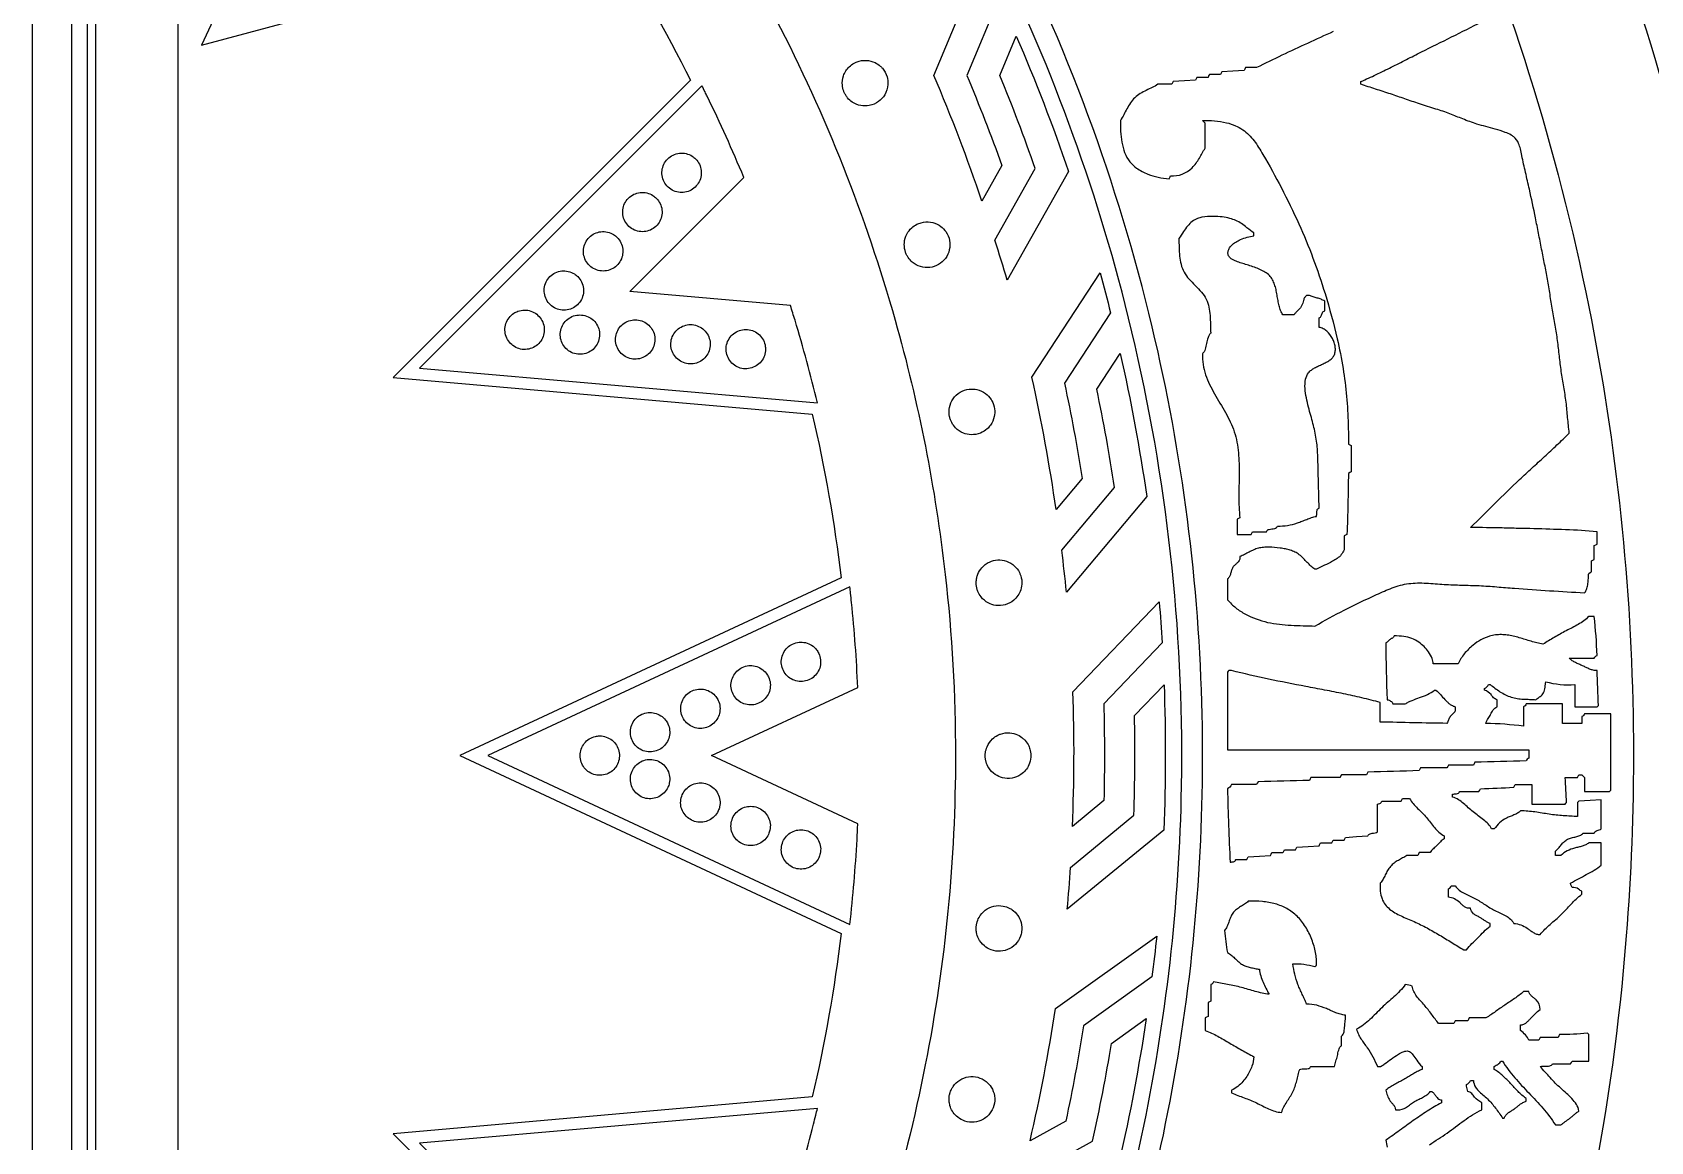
# Model space of a CAD drawing. Header units: millimetres. Extents: x 2100 to 2630, y 15240 to 16970.
# Drawn here: x 2099.6 to 2305.1, y 16056.2 to 16197 of the extents above; entities that cross this region are included whole.
import ezdxf

# ---------------------------------------------------------------- set-up
doc = ezdxf.new("R2010")
doc.units = ezdxf.units.MM

msp = doc.modelspace()

# ---------------------------------------------------------------- linework, layer by layer
for points in [[(2099.63, 16964.18, -0.414209), (2105.63, 16970.18), (2623.63, 16970.18, -0.414209), (2629.63, 16964.18), (2629.63, 15246.18, -0.414209), (2623.63, 15240.18), (2105.63, 15240.18, -0.414209), (2099.63, 15246.18), (2099.63, 16964.18)], [(2312.57, 16043.97, 0.054595), (2318.73, 16110.16, 0.052737), (2310.93, 16173.88, 0.048961), (2291.9, 16230.39, 0.048955), (2262.24, 16282.12, 0.057105), (2215.74, 16333.81, 0.051458), (2164.78, 16370.29, 0.039251), (2121.49, 16390.66, 0.001897)], [(2118.13, 15946.43), (2118.13, 16263.92, -0.001762), (2119.13, 16263.25, -0.001649), (2120.13, 16262.58, -0.025258), (2135.52, 16250.98, -0.014259), (2143.64, 16243.78), (2121.08, 16195.39), (2172.65, 16209.21, -0.027777), (2183.2, 16190.93), (2145.45, 16153.18), (2198.64, 16148.53, -0.027779), (2202.3, 16127.74), (2153.91, 16105.18), (2202.3, 16082.61, -0.027779), (2198.64, 16061.83), (2145.45, 16057.17), (2183.2, 16019.42, -0.027778), (2172.65, 16001.14), (2121.08, 16014.96), (2143.64, 15966.57, -0.034889), (2123.11, 15949.83, -0.004733), (2120.13, 15947.77, -0.003319), (2118.13, 15946.43)], [(2278.95, 16220.41, -0.052877), (2297.22, 16162.17, -0.046502), (2302.87, 16108.77, -0.00185), (2302.89, 16106.56, -0.000746), (2302.89, 16105.83, -0.000577), (2302.89, 16105.09, -0.00058), (2302.89, 16104.35, -0.002651), (2302.86, 16101.41, -0.020187), (2301.6, 16077.87, -0.055438), (2288.56, 16015.26, -0.050313)], [(2232.01, 16019.53, 0.049535), (2244.59, 16064.17, 0.049537), (2248.14, 16110.41, 0.053022), (2241.79, 16159.63, 0.059996), (2222.33, 16212.28, 0.054423)], [(2226.65, 16013.45, 0.049098), (2240.44, 16056.76, 0.048391), (2245.52, 16101.27, 0.003519), (2245.55, 16104.53, 0.001407), (2245.55, 16105.83, 0.061699), (2238.37, 16162.46, 0.05542), (2220.29, 16210.44, 0.0498)], [(2222.38, 16201.42), (2218.26, 16191.55, -0.013022), (2222.72, 16180.09), (2220.17, 16175.58, 0.020112), (2214.07, 16191.54), (2220.16, 16206.15, -0.00539), (2222.38, 16201.42)], [(2194.03, 16198.69, -0.050684), (2209.16, 16160.47, -0.040503), (2215.52, 16128.18, -0.028369), (2216.82, 16105.18, -0.048649), (2212.99, 16065.9, -0.050687), (2201.01, 16026.57, -0.050686)], [(2264.78, 16197.12, 0.000611), (2261.51, 16195.62, 0.002419), (2258.26, 16194.1, 0.005179), (2255.05, 16192.54), (2253.64, 16192.54), (2253.55, 16192.36), (2253.46, 16192.19), (2252.05, 16192.1), (2250.64, 16192.01), (2250.55, 16191.83), (2250.46, 16191.66), (2249.05, 16191.66), (2248.96, 16191.48), (2248.88, 16191.3), (2247.46, 16191.3), (2247.38, 16191.13), (2247.29, 16190.95), (2245.88, 16190.86), (2244.47, 16190.77, -0.000408), (2244.38, 16190.6, 0.000445), (2244.29, 16190.42), (2242.52, 16190.42, -0.036052), (2241.79, 16190.01, 0.003939), (2241.04, 16189.65, 0.019379), (2240.28, 16189.24, 0.057121), (2239.59, 16188.72, 0.057205), (2239.03, 16188.05, 0.020916), (2238.58, 16187.3, 0.006906), (2238.19, 16186.56, -0.029867), (2237.76, 16185.83, 0.013728), (2237.79, 16184.46, 0.032414), (2237.94, 16183.06, 0.04654), (2238.3, 16181.75, 0.080556), (2238.97, 16180.57, 0.068715), (2239.82, 16179.78, 0.060438), (2241.24, 16179.02, 0.077632), (2243.94, 16178.42, -0.000814), (2244.11, 16178.78, 0.206893), (2246.88, 16179.83, 0.047564), (2247.37, 16180.41, 0.019318), (2247.78, 16181.04, 0.006556), (2248.14, 16181.68, -0.022967), (2248.52, 16182.31), (2248.52, 16185.48), (2248.35, 16185.66), (2248.17, 16185.83, -0.023785), (2249.71, 16185.78, -0.037943), (2251.23, 16185.54, -0.045899), (2252.36, 16185.16, -0.046277), (2253.29, 16184.65, -0.046393), (2254.06, 16184, -0.032534), (2254.72, 16183.26, -0.023402), (2255.3, 16182.41, -0.0074), (2255.86, 16181.49, -0.012349), (2258.19, 16177.28, -0.014175), (2260.41, 16172.71, -0.016671), (2262.21, 16168.34, -0.015341), (2263.74, 16163.86, -0.017497), (2265.28, 16158.11, -0.01613), (2266.02, 16154.32, -0.034535), (2266.68, 16147.24, -0.009856), (2266.7, 16144.73), (2266.87, 16144.64), (2267.05, 16144.55), (2267.05, 16141.2), (2266.87, 16141.11), (2266.7, 16141.02, -0.00802), (2266.52, 16133.26), (2266.34, 16133.17), (2266.17, 16133.08), (2266.17, 16131.32, -0.147771), (2265.28, 16130.21, -0.02567), (2264.7, 16129.85, -0.01809), (2263.67, 16129.34, 0.005025), (2262.64, 16128.85), (2262.46, 16128.85, -0.06084), (2261.94, 16129.25, -0.010834), (2261.47, 16129.72, 0.001746), (2260.99, 16130.22, 0.038532), (2260.47, 16130.69, 0.048093), (2259.92, 16131.03, 0.038738), (2259.32, 16131.26, 0.029315), (2258.7, 16131.42, 0.013025), (2258.03, 16131.53, 0.026451), (2256.62, 16131.65, 0.030336), (2255.94, 16131.62, 0.039908), (2255.27, 16131.51, 0.041504), (2254.68, 16131.3, 0.016316), (2254.11, 16131.03, 0.00146), (2253.53, 16130.72, -0.022292), (2252.93, 16130.44, -0.20363), (2252.76, 16129.83, -0.024331), (2252.63, 16129.69, -0.022634), (2252.32, 16129.4, 0.074749), (2252.04, 16129.09, 0.07904), (2251.86, 16128.7, -0.003848), (2251.75, 16128.29, -0.043513), (2251.61, 16127.92, -0.134342), (2251.35, 16127.62), (2251.35, 16124.97, 0.049016), (2252.41, 16123.94, 0.04527), (2253.64, 16123.14, 0.06749), (2256.45, 16122.1, 0.028315), (2257.94, 16121.85, 0.013838), (2259.44, 16121.73, 0.006895), (2260.96, 16121.67, -0.007297), (2262.46, 16121.62)], [(2262.46, 16121.62, -0.018986), (2266.17, 16123.65, -0.008095), (2270.27, 16125.62, -0.004103), (2271.27, 16126.07, -0.01557), (2272.27, 16126.47, -0.021758), (2273.3, 16126.8, -0.03259), (2274.36, 16127.02, -0.031112), (2275.47, 16127.1, -0.014955), (2276.59, 16127.08, -0.008526), (2277.73, 16127, 0.00475), (2278.87, 16126.92, 0.007166), (2281.1, 16126.83, -0.002595), (2283.3, 16126.76, -0.009493), (2285.55, 16126.61, 0.000993), (2287.79, 16126.43, 0.003962), (2292.25, 16126.12, -0.000792), (2296.69, 16125.85, 0.099335), (2296.99, 16126.4, 0.048969), (2297.12, 16127.02, 0.021564), (2297.17, 16127.67, -0.028561), (2297.22, 16128.32), (2297.39, 16128.41), (2297.57, 16128.5), (2297.57, 16129.91), (2297.92, 16130.09), (2297.92, 16131.85), (2298.1, 16131.94), (2298.28, 16132.03), (2298.28, 16133.61, 0.014561), (2294.27, 16133.86, 0.002058), (2290.25, 16133.98), (2289.75, 16134), (2289.25, 16134.01), (2288.25, 16134.03, 0.000654), (2286.24, 16134.08, 0.003676), (2282.22, 16134.14, 0.000539), (2285.3, 16137.19, -0.004688), (2288.42, 16140.22, -0.003881), (2290.01, 16141.69, 0.000695), (2291.6, 16143.15, 0.002992), (2293.18, 16144.62, 0.006372), (2294.75, 16146.14, -0.009074), (2294.54, 16148.1, 0.00524), (2294.35, 16150.06, 0.008132), (2294.05, 16152.01, -0.003262), (2293.73, 16153.96, -0.005535), (2293.49, 16155.92, 0.003631), (2293.26, 16157.88, 0.00989), (2292.95, 16159.82, -0.002356), (2292.62, 16161.75, -0.001215), (2292.3, 16163.72, 0.003061), (2291.98, 16165.67, 0.004552), (2291.62, 16167.56, 0.00105), (2291.44, 16168.51, -0.000523), (2291.24, 16169.48, -0.000645), (2290.84, 16171.5, 0.000473), (2290.46, 16173.45, 0.00629), (2289.68, 16177.1, 0.001879), (2289.19, 16179.23, -0.007464), (2288.72, 16181.37, 0.002532), (2288.54, 16182.21, 0.046285), (2288.32, 16182.91, 0.125762), (2287.7, 16183.74, 0.036807), (2287.36, 16183.97, 0.044692), (2286.62, 16184.32, 0.016764), (2285.34, 16184.73, 0.007432), (2284.15, 16185.06, -0.009865), (2283.03, 16185.37, -0.021244), (2281.22, 16186.02, -0.002567), (2280.4, 16186.35, 0.008588), (2279.59, 16186.67, 0.014431), (2277.82, 16187.28, -0.003151), (2275.71, 16187.95, -0.003265), (2273.87, 16188.57, 0.001712), (2272.06, 16189.19, 0.00167), (2270.15, 16189.81, -0.00257), (2268.28, 16190.42), (2268.28, 16190.77, 0.008835), (2270.23, 16191.66, 0.00468), (2272.15, 16192.59, 0.002598), (2274.07, 16193.56, -0.001543), (2275.97, 16194.53, -0.000725), (2279.81, 16196.43, 0.0037), (2283.63, 16198.36, 0.053979)], [(2223.39, 16165.53, 0.005796), (2221.83, 16170.64), (2226.95, 16179.72, 0.01328), (2222.45, 16191.55), (2224.54, 16196.55, -0.019054), (2231.18, 16179.34), (2223.39, 16165.53)], [(2202.7, 16189.39, -0.015527), (2202.63, 16189.55, -0.06765), (2202.46, 16190.32, -0.102596), (2202.6, 16191.49, -0.119599), (2203.33, 16192.65, -0.067784), (2203.96, 16193.11, -0.033922), (2204.32, 16193.28, -0.10261), (2205.48, 16193.46, -0.102624), (2206.62, 16193.17, -0.067858), (2207.28, 16192.73, -0.034121), (2207.55, 16192.45, -0.105462), (2208.13, 16191.38, -0.085473), (2208.24, 16190.4, -0.11972), (2207.84, 16189.09, -0.102708), (2207.05, 16188.22, -0.111024), (2205.88, 16187.72, -0.094053), (2204.8, 16187.72, -0.102423), (2203.71, 16188.17, -0.068223), (2203.12, 16188.7, -0.016404), (2203, 16188.86, -0.017422), (2202.89, 16189.02, -0.026173), (2202.7, 16189.39)], [(2189.95, 16178.59, 0.014808), (2185.29, 16188.91, 0.000807), (2185.03, 16189.45, 0.000982), (2184.63, 16190.24), (2148.78, 16154.39), (2199.29, 16149.97, 0.014235), (2196.45, 16160.46, 0.002516), (2195.87, 16162.32), (2175.46, 16164.1), (2189.95, 16178.59)], [(2183.82, 16180.95, -0.084331), (2184.31, 16180.26, -0.084325), (2184.54, 16179.46, -0.084334), (2184.49, 16178.62, -0.084341), (2184.17, 16177.85, -0.084348), (2183.61, 16177.23, -0.084332), (2182.88, 16176.82, -0.084347), (2182.06, 16176.68, -0.084344), (2181.23, 16176.82, -0.084353), (2180.5, 16177.23, -0.084346), (2179.94, 16177.85, -0.084347), (2179.62, 16178.62, -0.084345), (2179.57, 16179.46, -0.084341), (2179.8, 16180.26, -0.084349), (2180.29, 16180.95, -0.084352), (2180.97, 16181.43, -0.084355), (2181.78, 16181.66, -0.084326), (2182.61, 16181.62, -0.08428), (2183.39, 16181.3, -0.056156), (2183.82, 16180.95)], [(2178.84, 16175.96, -0.084334), (2179.32, 16175.28, -0.08433), (2179.56, 16174.48, -0.084342), (2179.51, 16173.64, -0.08432), (2179.19, 16172.87, -0.084341), (2178.63, 16172.24, -0.084331), (2177.9, 16171.84, -0.084363), (2177.07, 16171.7, -0.084342), (2176.25, 16171.84, -0.084331), (2175.51, 16172.24, -0.084349), (2174.96, 16172.87, -0.084358), (2174.64, 16173.64, -0.084345), (2174.59, 16174.48, -0.084342), (2174.82, 16175.28, -0.084332), (2175.3, 16175.96, -0.084365), (2175.99, 16176.45, -0.084354), (2176.79, 16176.68, -0.084361), (2177.63, 16176.63, -0.084299), (2178.4, 16176.31, -0.056137), (2178.84, 16175.96)], [(2210.46, 16169.15, -0.013904), (2210.42, 16169.3, -0.050009), (2210.33, 16169.88, -0.034377), (2210.33, 16170.28, -0.102536), (2210.66, 16171.41, -0.085377), (2211.26, 16172.19, -0.06802), (2211.91, 16172.64, -0.051184), (2212.46, 16172.85, -0.10255), (2213.64, 16172.92, -0.102598), (2214.75, 16172.52, -0.084997), (2215.48, 16171.87, -0.01712), (2215.6, 16171.71, -0.108075), (2216.08, 16170.57, -0.102597), (2216.04, 16169.39, -0.102579), (2215.55, 16168.32, -0.102587), (2214.67, 16167.54, -0.102616), (2213.55, 16167.17, -0.102604), (2212.38, 16167.28, -0.102595), (2211.34, 16167.84, -0.06833), (2210.82, 16168.43, -0.01644), (2210.71, 16168.6, -0.017362), (2210.62, 16168.77, -0.02621), (2210.46, 16169.15)], [(2254.35, 16133.26, 0.000539), (2254.43, 16133.44), (2254.52, 16133.61), (2256.29, 16133.61, -0.259333), (2256.63, 16133.91, -0.028707), (2256.99, 16133.97, 0.028676), (2257.35, 16134.02, 0.259365), (2257.7, 16134.32, 0.047597), (2258.98, 16134.41, 0.040975), (2260.23, 16134.72, 0.014423), (2260.83, 16134.95, -0.004286), (2261.42, 16135.18, -0.013783), (2262.02, 16135.4, -0.032064), (2262.64, 16135.55, 0.092439), (2262.68, 16135.81, -0.022607), (2262.7, 16136.16, -0.028355), (2262.72, 16136.31, -0.271938), (2262.99, 16136.61, 0.001839), (2262.93, 16138.8, -0.000955), (2262.88, 16140.91, 0.003146), (2262.81, 16143.38, 0.0273), (2262.63, 16145.36, 0.017797), (2262.44, 16146.36, 0.010601), (2262.21, 16147.35, 0.003888), (2261.93, 16148.35, -0.004662), (2261.64, 16149.43, -0.011842), (2261.37, 16150.6, -0.034343), (2261.2, 16151.8, -0.066242), (2261.27, 16152.98, -0.119576), (2261.65, 16153.79, -0.063785), (2262, 16154.14, -0.035727), (2262.42, 16154.41, -0.014956), (2262.9, 16154.66, -0.003582), (2263.15, 16154.77, 0.001442), (2263.4, 16154.88, 0.010566), (2263.88, 16155.12, 0.033838), (2264.31, 16155.38, 0.052145), (2264.67, 16155.69, 0.085929), (2264.92, 16156.08, 0.086259), (2265.04, 16156.57, 0.044817), (2265.03, 16157.07, 0.05549), (2264.9, 16157.62, 0.031731), (2264.67, 16158.16, 0.099076), (2263.96, 16159.08, 0.060435), (2263.5, 16159.38, 0.081011), (2262.99, 16159.55), (2262.99, 16160.78, 0.238278), (2263.26, 16161.01, 0.024015), (2263.34, 16161.22, -0.024019), (2263.42, 16161.44, -0.238281), (2263.7, 16161.66), (2263.7, 16162.9, 0.038562), (2263.23, 16163.12, 0.014447), (2262.74, 16163.28, 0.002298), (2262.24, 16163.43, -0.021911), (2261.76, 16163.61), (2261.4, 16163.61, 0.104978), (2261.15, 16163.33, 0.051723), (2261, 16162.98, 0.013799), (2260.9, 16162.63, -0.056046), (2260.77, 16162.28, -0.062687), (2260.56, 16161.98, -0.012982), (2260.3, 16161.71, 0.007832), (2260.04, 16161.44, 0.054233), (2259.81, 16161.14), (2258.4, 16161.14, -0.060083), (2258.1, 16161.69, -0.034259), (2257.91, 16162.3, -0.01424), (2257.77, 16162.97, -0.00336), (2257.71, 16163.31, 0.001397), (2257.65, 16163.66, 0.009846), (2257.52, 16164.35, 0.029956), (2257.33, 16165.01, 0.043549), (2257.06, 16165.61, 0.066391), (2256.67, 16166.14, 0.063271), (2256.11, 16166.58, 0.032001), (2255.48, 16166.91, 0.02268), (2254.77, 16167.2, 0.007971), (2254.02, 16167.44, 0.000905), (2253.29, 16167.66, -0.014725), (2252.63, 16167.88, -0.03608), (2252, 16168.16, -0.073045), (2251.67, 16168.41, -0.11045), (2251.46, 16168.75, -0.124135), (2251.42, 16169.15, -0.096001), (2251.56, 16169.56, -0.061488), (2251.88, 16169.97, -0.054565), (2252.4, 16170.39, -0.0425), (2253, 16170.71, -0.063619), (2254.7, 16171.19), (2254.7, 16171.54, -0.004403), (2253.83, 16172.21, 0.016704), (2253.13, 16172.73, 0.043788), (2252.42, 16173.12, 0.042169), (2251.66, 16173.39, 0.035117), (2250.68, 16173.58, 0.022949), (2249.58, 16173.65, 0.052262), (2248.09, 16173.53, 0.04044), (2247.56, 16173.38, 0.079094), (2246.86, 16173, 0.061336), (2246.3, 16172.44, 0.019408), (2245.78, 16171.72, -0.01209), (2245.17, 16170.84, -0.007921), (2245.21, 16169.72, 0.019085), (2245.28, 16168.61, 0.03398), (2245.46, 16167.56, 0.067265), (2245.85, 16166.56, 0.05783), (2246.46, 16165.71, 0.009768), (2247.26, 16164.86, -0.013033), (2248.05, 16164.01, -0.062), (2248.64, 16163.14, -0.069842), (2248.99, 16162.13, -0.030844), (2249.14, 16161.06, -0.015916), (2249.18, 16159.94, 0.015684), (2249.23, 16158.84, 0.074666), (2249.02, 16158.57, 0.044568), (2248.88, 16158.25, 0.028629), (2248.78, 16157.89, 0.005477), (2248.7, 16157.52, -0.005481), (2248.62, 16157.15, -0.028605), (2248.52, 16156.79, -0.044553), (2248.38, 16156.47, -0.074543), (2248.17, 16156.2, 0.050954), (2248.25, 16154.85, 0.041309), (2248.58, 16153.54, 0.031604), (2249.09, 16152.3, 0.015123), (2249.72, 16151.11, 0.007264), (2250.4, 16149.93, -0.008126), (2251.09, 16148.75, -0.015781), (2251.71, 16147.55, -0.032321), (2252.22, 16146.29, -0.033761), (2252.56, 16144.98, -0.022646), (2252.74, 16143.64, -0.017354), (2252.82, 16142.25, -0.00798), (2252.83, 16140.85, -0.003478), (2252.81, 16139.44, 0.005497), (2252.8, 16138.05, 0.010095), (2252.82, 16136.71, 0.021513), (2252.93, 16135.38), (2252.76, 16135.29), (2252.58, 16135.2), (2252.58, 16133.26), (2254.35, 16133.26)], [(2173.86, 16170.98, -0.084314), (2174.34, 16170.3, -0.084311), (2174.57, 16169.49, -0.084351), (2174.53, 16168.66, -0.084346), (2174.21, 16167.88, -0.084328), (2173.65, 16167.26, -0.08434), (2172.92, 16166.85, -0.084354), (2172.09, 16166.71, -0.084356), (2171.26, 16166.85, -0.08436), (2170.53, 16167.26, -0.084368), (2169.97, 16167.88, -0.084354), (2169.65, 16168.66, -0.084346), (2169.61, 16169.49, -0.084349), (2169.84, 16170.3, -0.084347), (2170.32, 16170.98, -0.084337), (2171, 16171.47, -0.084356), (2171.81, 16171.7, -0.084343), (2172.65, 16171.65, -0.08426), (2173.42, 16171.33, -0.056133), (2173.86, 16170.98)], [(2168.87, 16166, -0.084314), (2169.36, 16165.32, -0.084314), (2169.59, 16164.51, -0.084358), (2169.54, 16163.67, -0.084339), (2169.22, 16162.9, -0.084344), (2168.67, 16162.28, -0.084348), (2167.93, 16161.87, -0.084344), (2167.11, 16161.73, -0.084353), (2166.28, 16161.87, -0.084348), (2165.55, 16162.28, -0.084353), (2164.99, 16162.9, -0.084352), (2164.67, 16163.67, -0.084359), (2164.62, 16164.51, -0.084372), (2164.85, 16165.32, -0.08436), (2165.34, 16166, -0.08435), (2166.02, 16166.48, -0.084346), (2166.83, 16166.72, -0.084351), (2167.66, 16166.67, -0.084271), (2168.44, 16166.35, -0.056157), (2168.87, 16166)], [(2236.51, 16161.41), (2230.65, 16152.47, -0.013021), (2232.92, 16140.38), (2229.59, 16136.41, 0.020111), (2226.52, 16153.23), (2235.2, 16166.46, -0.005392), (2236.51, 16161.41)], [(2161.27, 16161.6, -0.084326), (2162.09, 16161.75, -0.084311), (2162.92, 16161.62, -0.084355), (2163.66, 16161.22, -0.084332), (2164.22, 16160.6, -0.08435), (2164.55, 16159.83, -0.084338), (2164.61, 16159, -0.084363), (2164.39, 16158.19, -0.084362), (2163.91, 16157.5, -0.084345), (2163.24, 16157.01, -0.084344), (2162.43, 16156.77, -0.084351), (2161.6, 16156.8, -0.084341), (2160.82, 16157.12, -0.08435), (2160.19, 16157.67, -0.08434), (2159.77, 16158.39, -0.084365), (2159.62, 16159.22, -0.084357), (2159.75, 16160.04, -0.084341), (2160.15, 16160.78, -0.084279), (2160.77, 16161.35, -0.056158), (2161.27, 16161.6)], [(2171.63, 16158.42, -0.084322), (2171.42, 16157.61, -0.084301), (2170.96, 16156.91, -0.084344), (2170.28, 16156.41, -0.08435), (2169.49, 16156.16, -0.08435), (2168.65, 16156.18, -0.084346), (2167.87, 16156.48, -0.084347), (2167.23, 16157.03, -0.084343), (2166.81, 16157.75, -0.084345), (2166.64, 16158.57, -0.084336), (2166.76, 16159.4, -0.084371), (2167.15, 16160.14, -0.084359), (2167.76, 16160.72, -0.084356), (2168.53, 16161.06, -0.084349), (2169.36, 16161.12, -0.08435), (2170.17, 16160.91, -0.084352), (2170.87, 16160.45, -0.084344), (2171.37, 16159.77, -0.084282), (2171.62, 16158.98, -0.056136), (2171.63, 16158.42)], [(2178.65, 16157.8, -0.084313), (2178.44, 16156.99, -0.084324), (2177.98, 16156.3, -0.084346), (2177.3, 16155.8, -0.084343), (2176.51, 16155.54, -0.084351), (2175.67, 16155.57, -0.084358), (2174.89, 16155.87, -0.084342), (2174.25, 16156.41, -0.084344), (2173.83, 16157.14, -0.084355), (2173.66, 16157.96, -0.084339), (2173.78, 16158.79, -0.08435), (2174.17, 16159.53, -0.084352), (2174.78, 16160.1, -0.084349), (2175.55, 16160.44, -0.084349), (2176.38, 16160.51, -0.084342), (2177.19, 16160.3, -0.084342), (2177.89, 16159.83, -0.084352), (2178.39, 16159.16, -0.084267), (2178.64, 16158.36, -0.056138), (2178.65, 16157.8)], [(2185.67, 16157.19, -0.084337), (2185.46, 16156.38, -0.084322), (2185, 16155.68, -0.084346), (2184.32, 16155.18, -0.08433), (2183.53, 16154.93, -0.08434), (2182.69, 16154.96, -0.084356), (2181.91, 16155.26, -0.084353), (2181.27, 16155.8, -0.084335), (2180.85, 16156.52, -0.084337), (2180.68, 16157.34, -0.084345), (2180.8, 16158.17, -0.084339), (2181.19, 16158.92, -0.084344), (2181.8, 16159.49, -0.084345), (2182.57, 16159.83, -0.084349), (2183.4, 16159.9, -0.084341), (2184.21, 16159.68, -0.084352), (2184.91, 16159.22, -0.084352), (2185.41, 16158.55, -0.084264), (2185.66, 16157.75, -0.056164), (2185.67, 16157.19)], [(2192.69, 16156.57, -0.084313), (2192.48, 16155.76, -0.084331), (2192.02, 16155.07, -0.084347), (2191.34, 16154.57, -0.084333), (2190.55, 16154.32, -0.084351), (2189.71, 16154.34, -0.084358), (2188.93, 16154.64, -0.084352), (2188.29, 16155.18, -0.084341), (2187.87, 16155.91, -0.084355), (2187.7, 16156.73, -0.084339), (2187.82, 16157.56, -0.084344), (2188.21, 16158.3, -0.084327), (2188.82, 16158.87, -0.084337), (2189.59, 16159.21, -0.08434), (2190.42, 16159.28, -0.084342), (2191.23, 16159.07, -0.084352), (2191.93, 16158.6, -0.084339), (2192.43, 16157.93, -0.084248), (2192.68, 16157.13, -0.056124), (2192.69, 16156.57)], [(2230.91, 16125.95, 0.005795), (2230.31, 16131.26), (2237.02, 16139.24, 0.013279), (2234.76, 16151.69), (2237.74, 16156.23, -0.019054), (2241.1, 16138.09), (2230.91, 16125.95)], [(2216.07, 16148.22, -0.013975), (2216.04, 16148.37, -0.016794), (2216.02, 16148.57, -0.069696), (2216.06, 16149.38, -0.104901), (2216.53, 16150.49, -0.104868), (2217.41, 16151.31, -0.104783), (2218.55, 16151.7, -0.087439), (2219.55, 16151.65, -0.1047), (2220.65, 16151.15, -0.086792), (2221.34, 16150.41, -0.017488), (2221.44, 16150.24, -0.093668), (2221.78, 16149.22, -0.087277), (2221.74, 16148.22, -0.104584), (2221.25, 16147.12, -0.052501), (2220.85, 16146.67, -0.087163), (2219.99, 16146.14, -0.104816), (2218.81, 16145.93, -0.087416), (2217.83, 16146.13, -0.104639), (2216.83, 16146.81, -0.06981), (2216.35, 16147.46, -0.016835), (2216.26, 16147.64, -0.017798), (2216.19, 16147.83, -0.026398), (2216.07, 16148.22)], [(2219.46, 16126.82, -0.013848), (2219.45, 16126.97, -0.016773), (2219.45, 16127.17, -0.052113), (2219.52, 16127.77, -0.017495), (2219.57, 16127.97, -0.087262), (2220.03, 16128.86, -0.069596), (2220.6, 16129.43, -0.052402), (2221.12, 16129.75, -0.096007), (2222.19, 16130.02, -0.096153), (2223.28, 16129.87, -0.104778), (2224.32, 16129.25, -0.087052), (2224.93, 16128.45, -0.017541), (2225.01, 16128.27, -0.093635), (2225.25, 16127.21, -0.087276), (2225.1, 16126.22, -0.069608), (2224.75, 16125.5, -0.069684), (2224.21, 16124.9, -0.104885), (2223.15, 16124.33, -0.104805), (2221.95, 16124.25, -0.087412), (2220.99, 16124.56, -0.104696), (2220.07, 16125.33, -0.069776), (2219.66, 16126.03, -0.016723), (2219.59, 16126.22, -0.017707), (2219.54, 16126.41, -0.026368), (2219.46, 16126.82)], [(2204.42, 16113.83, 0.014157), (2203.63, 16124.61, 0.001603), (2203.5, 16125.81, 0.000916), (2203.41, 16126.6), (2157.46, 16105.18), (2203.41, 16083.75, 0.014132), (2204.32, 16094.52, 0.001599), (2204.38, 16095.72, 0.000917), (2204.42, 16096.52), (2185.86, 16105.18), (2204.42, 16113.83)], [(2243.05, 16119.49), (2235.64, 16111.77, -0.013021), (2235.66, 16099.47), (2231.66, 16096.18, 0.020111), (2231.73, 16113.28), (2242.69, 16124.69, -0.005392), (2243.05, 16119.49)], [(2281.69, 16080.51, -0.052166), (2282.39, 16081.31, 0.009038), (2283.15, 16082.05, 0.009106), (2283.89, 16082.81, -0.052324), (2284.69, 16083.51), (2284.69, 16083.86, -0.035054), (2284.32, 16084.04, -0.017402), (2283.96, 16084.25, -0.004535), (2283.63, 16084.47, 0.018421), (2283.29, 16084.68, 0.00906), (2282.93, 16084.87, -0.049382), (2282.59, 16085.1, 0.003081), (2282.59, 16085.1, -0.218057), (2282.22, 16085.8, -0.095003), (2281.81, 16085.82, -0.094158), (2281.44, 16085.99, -0.045382), (2281.14, 16086.24, 0.013956), (2280.85, 16086.51, 0.062152), (2280.18, 16086.98, 0.093687), (2279.4, 16087.21), (2279.4, 16088.27, 0.243134), (2279.75, 16088.63), (2280.28, 16088.63, 0.082394), (2280.78, 16088.09, 0.040522), (2281.39, 16087.7, 0.020453), (2282.07, 16087.36, -0.015572), (2282.76, 16087.03, -0.020871), (2283.41, 16086.67, -0.004157), (2284.03, 16086.27, 0.00503), (2284.66, 16085.87, 0.021418), (2285.31, 16085.5, 0.014847), (2286.01, 16085.17, -0.025858), (2286.69, 16084.84, -0.051724), (2287.27, 16084.43, -0.103634), (2287.69, 16083.86, -0.080275), (2288.6, 16083.68, -0.058623), (2289.41, 16083.25, -0.016188), (2289.79, 16082.98, 0.027559), (2290.17, 16082.72, 0.056073), (2290.59, 16082.52, 0.083903), (2291.04, 16082.45, -0.027065), (2291.66, 16083.13, -0.011166), (2292.33, 16083.75, -0.00313), (2293.02, 16084.36, 0.012652), (2293.7, 16084.99, 0.012558), (2294.35, 16085.65, -0.003262), (2294.98, 16086.32, -0.011115), (2295.63, 16086.97, -0.027425), (2296.34, 16087.57), (2296.34, 16087.92, 0.001654), (2295.92, 16088.22, 0.181144), (2295.1, 16088.45), (2294.94, 16088.77), (2294.92, 16088.98, -0.019814), (2295.91, 16089.54, 0.002464), (2296.91, 16090.07, 0.014105), (2297.89, 16090.62, 0.036049), (2298.81, 16091.27), (2298.81, 16094.1), (2297.22, 16094.1, -0.079138), (2296.83, 16093.84, -0.035973), (2296.39, 16093.68, -0.017334), (2295.9, 16093.55, 0.015031), (2295.41, 16093.43, 0.049103), (2294.49, 16093.08, 0.076026), (2293.69, 16092.51), (2292.98, 16092.51), (2292.98, 16093.04, 0.047037), (2293.36, 16093.42, -0.003923), (2293.71, 16093.84, -0.023313), (2294.08, 16094.24, -0.074838), (2294.52, 16094.56, -0.06704), (2295.04, 16094.74, 0.004954), (2295.58, 16094.87, 0.038003), (2296.08, 16095.02, 0.121259), (2296.51, 16095.33), (2297.92, 16095.33, -0.199593), (2298.13, 16095.59, -0.043082), (2298.3, 16095.66, -0.016108), (2298.56, 16095.74, 0.095322), (2298.81, 16095.86), (2298.81, 16099.56), (2297.39, 16099.48), (2295.98, 16099.39, -0.00081), (2295.89, 16099.3), (2295.81, 16099.21), (2295.81, 16097.45, -0.010624), (2293.99, 16097.54, -0.017354), (2292.18, 16097.74, -0.00624), (2291.29, 16097.88, 0.006758), (2290.39, 16098.02, 0.013369), (2289.48, 16098.12, 0.025805), (2288.57, 16098.15, -0.066799), (2288.17, 16097.86, -0.025444), (2287.72, 16097.64, -0.008498), (2287.24, 16097.44, 0.025787), (2286.76, 16097.23, 0.06731), (2285.9, 16096.64, 0.057954), (2285.22, 16095.86), (2284.87, 16095.86, 0.080981), (2284.44, 16096.51, 0.037121), (2283.86, 16097.04, 0.017242), (2283.2, 16097.53, -0.018815), (2282.54, 16098.02, -0.019519), (2281.93, 16098.56, 0.0149), (2281.32, 16099.1, 0.035355), (2280.67, 16099.58, 0.062149), (2279.93, 16099.92), (2279.93, 16100.27, -0.088244), (2280.18, 16100.31, 0.041017), (2280.44, 16100.34, 0.079964), (2280.67, 16100.41, 0.147178), (2280.76, 16100.5, 0.06514), (2280.81, 16100.62), (2283.28, 16100.62), (2283.37, 16100.8), (2283.46, 16100.98, 0.003484), (2287.69, 16101.15), (2287.78, 16101.33), (2287.87, 16101.5), (2289.98, 16101.5), (2289.98, 16099.03), (2294.22, 16099.03, 0.000415), (2294.39, 16099.21, 0.012956), (2294.22, 16102.39), (2295.81, 16102.39), (2295.85, 16102.48), (2295.89, 16102.56, 0.00071), (2295.98, 16102.74), (2296.34, 16102.74), (2296.51, 16102.56), (2296.69, 16102.39), (2296.69, 16100.62), (2299.86, 16100.62, -0.00101), (2299.95, 16100.71, 0.000481), (2300.04, 16100.8), (2300.04, 16110.5), (2296.69, 16110.5, -0.242293), (2296.34, 16110.15), (2296.34, 16109.27), (2293.87, 16109.27), (2293.87, 16111.74), (2289.28, 16111.74, -0.243475), (2288.93, 16111.38), (2288.93, 16108.91, 0.027391), (2284.16, 16109.27, -0.087483), (2284.44, 16109.89, 0.018191), (2284.76, 16110.41, 0.01194), (2284.92, 16110.69, -0.031436), (2285.08, 16110.97, -0.059686), (2285.3, 16111.21, -0.08729), (2285.57, 16111.38), (2285.57, 16112.27, -0.082431), (2285.34, 16112.37, -0.053956), (2285.14, 16112.53, -0.026613), (2284.97, 16112.72, 0.017113), (2284.81, 16112.92, 0.102609), (2283.99, 16113.5), (2283.99, 16113.68, 0.187471), (2284.51, 16114.21), (2284.69, 16114.21, 0.003712), (2285.3, 16113.75, 0.017405), (2285.95, 16113.29, 0.024223), (2286.64, 16112.9, 0.043122), (2287.38, 16112.6, 0.042775), (2288.14, 16112.43, 0.018446), (2288.92, 16112.35, 0.006277), (2289.71, 16112.32, -0.016641), (2290.51, 16112.27, -0.04032), (2290.77, 16112.48, 0.005663), (2291.05, 16112.68, 0.032919), (2291.3, 16112.89, 0.081165), (2291.49, 16113.14, 0.07343), (2291.61, 16113.49, 0.016338), (2291.67, 16113.85, 0.015222), (2291.71, 16114.23, -0.027505), (2291.75, 16114.56, 0.09004), (2295.45, 16114.21), (2295.45, 16111.38), (2298.28, 16111.38), (2298.36, 16111.47), (2298.45, 16111.56, 0.001494), (2298.28, 16115.97, -0.061809), (2297.79, 16116.02, -0.040658), (2297.32, 16116.17, -0.021854), (2296.88, 16116.37, 0.009728), (2296.44, 16116.58, 0.010293), (2295.99, 16116.78, -0.01842), (2295.54, 16116.98, -0.034206), (2295.12, 16117.23, -0.059976), (2294.75, 16117.56), (2297.92, 16117.56, -0.242435), (2298.28, 16117.91, 0.015817), (2297.92, 16122.85), (2297.22, 16122.85, -0.046984), (2296.58, 16122.29, -0.02696), (2295.88, 16121.83, -0.015854), (2295.12, 16121.42, 0.004229), (2294.35, 16121.03, 0.011214), (2292.84, 16120.19, 0.000446), (2291.4, 16119.32, -0.017192), (2290.64, 16119.48, -0.015573), (2289.9, 16119.69, 0.008336), (2288.39, 16120.15, 0.011739), (2287.64, 16120.34, 0.022554), (2286.88, 16120.48, 0.028829), (2286.12, 16120.54, 0.040179), (2285.37, 16120.5, 0.04164), (2284.62, 16120.33, 0.094618), (2282.54, 16119.21, 0.048099), (2281.42, 16118.1, 0.066153), (2280.63, 16116.85), (2277.46, 16116.85, 0.083653), (2277.33, 16117.51, 0.063645), (2276.88, 16118.35, 0.086548), (2275.64, 16119.57, 0.120424), (2273.75, 16120.3, 0.030927), (2272.52, 16120.38, -0.12112), (2272.44, 16120.22, -0.082479), (2272.31, 16120.11, -0.030466), (2272.15, 16120.03, 0.044974), (2272, 16119.94, 0.050731), (2271.87, 16119.82, -0.005443), (2271.75, 16119.7, -0.035311), (2271.61, 16119.58, -0.084913), (2271.46, 16119.5, 0.014341), (2271.64, 16112.27, -0.117544), (2272.07, 16112.11, -0.194524), (2272.34, 16111.74), (2273.93, 16111.74, -0.038673), (2274.34, 16112, -0.033728), (2274.78, 16112.19, -0.006669), (2275.75, 16112.54, 0.021868), (2276.74, 16112.93, 0.076568), (2277.63, 16113.5), (2277.81, 16113.5, -0.018045), (2278.39, 16112.92, 0.000903), (2278.95, 16112.31, 0.008463), (2279.24, 16112.02, 0.031304), (2279.55, 16111.74, 0.046038), (2279.9, 16111.52, 0.065028), (2280.28, 16111.38), (2280.28, 16110.86, -0.061904), (2280.15, 16110.65, -0.021966), (2279.98, 16110.48, -0.003636), (2279.8, 16110.31, 0.035625), (2279.64, 16110.13, 0.074034), (2279.4, 16109.71, -0.004286), (2279.22, 16109.27, -0.001749), (2270.75, 16109.44), (2270.75, 16111.91, 0.011772), (2268.42, 16112.52, 0.006764), (2266.07, 16113.03, 0.004284), (2263.69, 16113.5, -0.000641), (2261.32, 16113.95, -0.004825), (2256.58, 16114.89, -0.009141), (2251.88, 16115.97), (2251.52, 16115.97), (2251.43, 16115.88), (2251.35, 16115.79), (2251.35, 16105.92), (2289.63, 16105.92), (2289.63, 16104.86, 0.24304), (2289.28, 16104.5, -0.000732), (2282.75, 16104.33), (2282.66, 16104.15, 0.000697), (2282.57, 16103.97), (2279.4, 16103.97, -0.000698), (2279.31, 16103.8), (2279.22, 16103.62), (2275.87, 16103.62), (2275.78, 16103.45), (2275.69, 16103.27, -0.000728), (2269.17, 16103.09, 0.000383), (2269.08, 16102.92, -0.000382), (2268.99, 16102.74), (2265.81, 16102.74), (2265.72, 16102.56), (2265.64, 16102.39), (2261.93, 16102.39, -0.000409), (2261.84, 16102.21, 0.000448), (2261.75, 16102.03, -0.000736), (2255.23, 16101.86), (2255.14, 16101.68), (2255.05, 16101.5), (2251.88, 16101.5, -0.187579), (2251.35, 16100.98, 0.00816), (2251.7, 16091.63, -0.060567), (2251.91, 16091.67, 0.045207), (2252.12, 16091.7, 0.092469), (2252.3, 16091.79, 0.128577), (2252.37, 16091.87, 0.060099), (2252.4, 16091.98), (2253.82, 16091.98), (2253.9, 16092.15), (2253.99, 16092.33), (2255.4, 16092.42), (2256.82, 16092.51), (2256.9, 16092.68), (2256.99, 16092.86), (2258.4, 16092.86, 0.000515), (2258.49, 16093.04), (2258.58, 16093.21), (2259.99, 16093.21, 0.000808), (2260.17, 16093.57), (2261.58, 16093.65), (2262.99, 16093.74, 0.000693), (2263.08, 16093.92), (2263.17, 16094.1), (2264.58, 16094.1), (2264.67, 16094.27), (2264.75, 16094.45), (2266.17, 16094.45), (2266.25, 16094.62), (2266.34, 16094.8), (2267.75, 16094.89), (2269.17, 16094.98, -0.219734), (2269.47, 16095.26, -0.039524), (2269.72, 16095.32, -0.001738), (2270.1, 16095.38, 0.121887), (2270.4, 16095.51), (2270.4, 16099.03, 0.002586), (2270.68, 16099.11, 0.284063), (2270.93, 16099.39), (2273.4, 16099.39, 0.00041), (2273.49, 16099.56, -0.000389), (2273.58, 16099.74), (2274.46, 16099.74, 0.040949), (2274.94, 16099.08, 0.016582), (2275.49, 16098.48, 0.004002), (2276.07, 16097.91, -0.020935), (2276.63, 16097.31, -0.018764), (2277.14, 16096.68, 0.014802), (2277.64, 16096.04, 0.033311), (2278.2, 16095.45, 0.061492), (2278.87, 16094.98), (2278.87, 16094.62, 0.082481), (2278.38, 16094.23, -0.012774), (2277.95, 16093.78, -0.01275), (2277.49, 16093.35, 0.082464), (2277.1, 16092.86), (2275.69, 16092.86), (2275.6, 16092.68), (2275.52, 16092.51), (2274.11, 16092.51, -0.031063), (2273.59, 16092.18, 0.006519), (2273.05, 16091.88, 0.022), (2272.52, 16091.54, 0.058449), (2272.05, 16091.11, 0.055244), (2271.68, 16090.59, 0.010379), (2271.38, 16090.02, -0.007069), (2271.1, 16089.48, -0.061805), (2270.75, 16088.98, 0.046381), (2270.74, 16087.97, 0.073331), (2270.97, 16086.99, 0.07237), (2271.38, 16086.28, 0.055364), (2271.94, 16085.7, 0.041228), (2272.62, 16085.23, 0.020416), (2273.39, 16084.83, 0.010522), (2274.21, 16084.46, -0.006076), (2275.05, 16084.1, -0.018319), (2276.69, 16083.29, -0.009931), (2278.27, 16082.39, -0.005881), (2279.82, 16081.45, 0.002687), (2281.34, 16080.51), (2281.69, 16080.51)], [(2199.47, 16118.14, -0.084335), (2199.69, 16117.34, -0.084305), (2199.64, 16116.5, -0.084345), (2199.3, 16115.73, -0.084345), (2198.74, 16115.11, -0.084347), (2198, 16114.72, -0.084345), (2197.17, 16114.59, -0.084351), (2196.35, 16114.74, -0.084343), (2195.62, 16115.15, -0.084341), (2195.07, 16115.78, -0.084349), (2194.76, 16116.56, -0.084357), (2194.72, 16117.4, -0.084347), (2194.97, 16118.2, -0.084351), (2195.46, 16118.88, -0.084349), (2196.15, 16119.35, -0.084347), (2196.96, 16119.58, -0.084351), (2197.79, 16119.52, -0.084346), (2198.56, 16119.19, -0.08428), (2199.18, 16118.62, -0.056137), (2199.47, 16118.14)], [(2193.08, 16115.17, -0.084335), (2193.31, 16114.36, -0.084312), (2193.25, 16113.52, -0.084334), (2192.92, 16112.75, -0.084329), (2192.35, 16112.14, -0.084345), (2191.61, 16111.74, -0.084349), (2190.79, 16111.61, -0.084349), (2189.96, 16111.76, -0.084349), (2189.24, 16112.17, -0.084339), (2188.69, 16112.81, -0.084341), (2188.37, 16113.58, -0.084332), (2188.34, 16114.42, -0.084346), (2188.58, 16115.22, -0.084358), (2189.07, 16115.9, -0.084347), (2189.76, 16116.38, -0.084348), (2190.57, 16116.6, -0.084345), (2191.4, 16116.54, -0.084346), (2192.17, 16116.21, -0.084276), (2192.79, 16115.64, -0.056135), (2193.08, 16115.17)], [(2186.7, 16112.19, -0.084337), (2186.92, 16111.38, -0.084305), (2186.86, 16110.54, -0.084345), (2186.53, 16109.78, -0.084322), (2185.97, 16109.16, -0.084347), (2185.23, 16108.76, -0.084346), (2184.4, 16108.63, -0.08435), (2183.58, 16108.78, -0.084344), (2182.85, 16109.2, -0.084357), (2182.3, 16109.83, -0.084336), (2181.99, 16110.61, -0.08434), (2181.95, 16111.44, -0.084339), (2182.19, 16112.24, -0.084343), (2182.69, 16112.92, -0.084349), (2183.38, 16113.4, -0.084345), (2184.18, 16113.62, -0.084352), (2185.02, 16113.56, -0.084352), (2185.79, 16113.23, -0.084269), (2186.41, 16112.67, -0.056137), (2186.7, 16112.19)], [(2231.02, 16085.66, 0.005792), (2231.42, 16090.99), (2239.47, 16097.6, 0.013279), (2239.55, 16110.26), (2243.3, 16114.17, -0.019054), (2243.27, 16095.72), (2231.02, 16085.66)], [(2180.31, 16109.21, -0.084335), (2180.53, 16108.4, -0.084312), (2180.48, 16107.57, -0.084334), (2180.15, 16106.8, -0.084328), (2179.58, 16106.18, -0.084345), (2178.84, 16105.78, -0.084348), (2178.01, 16105.65, -0.08435), (2177.19, 16105.8, -0.084349), (2176.46, 16106.22, -0.084339), (2175.91, 16106.85, -0.084347), (2175.6, 16107.63, -0.084359), (2175.56, 16108.46, -0.08434), (2175.81, 16109.27, -0.084364), (2176.3, 16109.94, -0.084342), (2176.99, 16110.42, -0.084348), (2177.8, 16110.64, -0.084342), (2178.63, 16110.58, -0.084345), (2179.4, 16110.25, -0.084256), (2180.02, 16109.69, -0.056135), (2180.31, 16109.21)], [(2171.66, 16107.68, -0.084322), (2172.48, 16107.53, -0.084321), (2173.22, 16107.13, -0.084343), (2173.78, 16106.51, -0.08432), (2174.1, 16105.73, -0.084342), (2174.14, 16104.9, -0.084316), (2173.91, 16104.09, -0.084346), (2173.43, 16103.41, -0.084351), (2172.74, 16102.92, -0.084345), (2171.94, 16102.69, -0.084349), (2171.1, 16102.74, -0.084357), (2170.33, 16103.06, -0.084355), (2169.7, 16103.62, -0.084334), (2169.3, 16104.35, -0.084351), (2169.16, 16105.18, -0.084341), (2169.3, 16106, -0.084348), (2169.7, 16106.73, -0.084354), (2170.33, 16107.29, -0.084277), (2171.1, 16107.61, -0.056147), (2171.66, 16107.68)], [(2220.6, 16105.18, -0.013832), (2220.6, 16105.33, -0.016706), (2220.62, 16105.53, -0.069921), (2220.83, 16106.31, -0.10472), (2221.52, 16107.29, -0.069478), (2222.18, 16107.76, -0.034842), (2222.55, 16107.92, -0.104813), (2223.74, 16108.07, -0.087383), (2224.71, 16107.81, -0.069447), (2225.39, 16107.37, -0.017229), (2225.54, 16107.23, -0.01743), (2225.68, 16107.09, -0.069699), (2226.12, 16106.41, -0.052071), (2226.32, 16105.84, -0.076187), (2226.39, 16104.97, -0.087308), (2226.14, 16103.99, -0.069579), (2225.72, 16103.31, -0.06966), (2225.12, 16102.77, -0.104908), (2224, 16102.32, -0.104833), (2222.8, 16102.36, -0.087373), (2221.88, 16102.77, -0.104679), (2221.04, 16103.63, -0.069756), (2220.71, 16104.37, -0.016787), (2220.66, 16104.56, -0.017648), (2220.63, 16104.76, -0.0264), (2220.6, 16105.18)], [(2180.31, 16101.14, -0.084332), (2179.83, 16100.45, -0.084335), (2179.16, 16099.96, -0.084353), (2178.36, 16099.72, -0.084344), (2177.52, 16099.75, -0.084346), (2176.74, 16100.06, -0.084352), (2176.11, 16100.61, -0.084349), (2175.7, 16101.34, -0.084337), (2175.55, 16102.17, -0.08435), (2175.68, 16102.99, -0.084349), (2176.07, 16103.73, -0.084361), (2176.69, 16104.3, -0.08435), (2177.46, 16104.63, -0.084349), (2178.29, 16104.68, -0.084349), (2179.1, 16104.46, -0.084349), (2179.79, 16103.99, -0.084356), (2180.28, 16103.31, -0.084336), (2180.53, 16102.51, -0.08427), (2180.49, 16101.67, -0.056154), (2180.31, 16101.14)], [(2186.7, 16098.16, -0.084332), (2186.22, 16097.47, -0.084325), (2185.54, 16096.98, -0.084349), (2184.74, 16096.74, -0.084348), (2183.91, 16096.78, -0.084353), (2183.13, 16097.09, -0.08436), (2182.5, 16097.64, -0.084349), (2182.08, 16098.36, -0.084357), (2181.93, 16099.19, -0.084353), (2182.06, 16100.02, -0.084344), (2182.46, 16100.75, -0.084357), (2183.08, 16101.32, -0.084339), (2183.85, 16101.65, -0.084348), (2184.68, 16101.71, -0.084347), (2185.49, 16101.48, -0.084336), (2186.18, 16101.01, -0.084356), (2186.67, 16100.33, -0.084339), (2186.91, 16099.53, -0.084273), (2186.88, 16098.69, -0.056156), (2186.7, 16098.16)], [(2193.08, 16095.18, -0.084332), (2192.61, 16094.5, -0.084334), (2191.93, 16094, -0.084352), (2191.13, 16093.76, -0.084345), (2190.29, 16093.8, -0.084343), (2189.51, 16094.11, -0.08435), (2188.88, 16094.66, -0.084347), (2188.47, 16095.39, -0.084337), (2188.32, 16096.21, -0.08435), (2188.45, 16097.04, -0.084368), (2188.84, 16097.78, -0.084344), (2189.46, 16098.34, -0.08435), (2190.23, 16098.67, -0.084347), (2191.07, 16098.73, -0.084349), (2191.87, 16098.51, -0.084334), (2192.56, 16098.03, -0.084345), (2193.06, 16097.35, -0.084332), (2193.3, 16096.55, -0.084253), (2193.26, 16095.72, -0.056142), (2193.08, 16095.18)], [(2199.47, 16092.21, -0.084334), (2198.99, 16091.52, -0.084325), (2198.32, 16091.02, -0.084349), (2197.52, 16090.78, -0.084348), (2196.68, 16090.82, -0.084353), (2195.9, 16091.13, -0.084358), (2195.27, 16091.68, -0.084348), (2194.86, 16092.41, -0.084329), (2194.71, 16093.23, -0.084353), (2194.84, 16094.06, -0.084348), (2195.23, 16094.8, -0.084358), (2195.85, 16095.36, -0.084341), (2196.62, 16095.69, -0.084352), (2197.45, 16095.75, -0.084345), (2198.26, 16095.53, -0.084341), (2198.95, 16095.05, -0.084344), (2199.44, 16094.38, -0.084339), (2199.69, 16093.57, -0.084273), (2199.65, 16092.74, -0.056155), (2199.47, 16092.21)], [(2258.23, 16059.87, -0.051747), (2258.51, 16060.56, -0.020003), (2258.89, 16061.21, -0.002769), (2259.29, 16061.84, 0.031318), (2259.66, 16062.48, 0.035013), (2259.94, 16063.18, 0.015032), (2260.15, 16063.89, 0.006755), (2260.34, 16064.62, -0.012166), (2260.52, 16065.34, -0.092089), (2260.85, 16065.39, 0.014113), (2261.3, 16065.39, 0.046368), (2261.59, 16065.43, 0.227938), (2261.93, 16065.69), (2264.93, 16065.69, -0.022967), (2265.01, 16066.04, -0.008308), (2265.11, 16066.39, 0.001528), (2265.22, 16066.72, 0.018549), (2265.31, 16067.06, 0.012387), (2265.38, 16067.42, -0.027541), (2265.47, 16067.77, -0.053055), (2265.59, 16068.08, -0.105865), (2265.81, 16068.34), (2265.81, 16069.57, 0.120159), (2266.04, 16069.81, 0.078036), (2266.15, 16070.12, 0.028904), (2266.21, 16070.47, 0.007009), (2266.22, 16070.65, -0.002471), (2266.24, 16070.83, -0.007692), (2266.27, 16071.18, 0.001983), (2266.3, 16071.52, 0.019068), (2266.34, 16072.22, -0.049213), (2265.7, 16072.33, -0.027786), (2265.09, 16072.53, -0.014921), (2264.5, 16072.79, 0.00888), (2263.91, 16073.05, 0.036933), (2262.68, 16073.47, 0.06511), (2261.4, 16073.63, 0.014526), (2261.13, 16074.25, 0.001881), (2260.85, 16074.86, -0.004156), (2260.56, 16075.48, -0.016425), (2260.3, 16076.11, -0.034133), (2259.9, 16077.41, -0.015439), (2259.64, 16078.75, -0.078328), (2262.46, 16078.39), (2262.55, 16078.48), (2262.64, 16078.57, 0.038665), (2262.64, 16079.37, 0.022724), (2262.54, 16080.16, 0.031496), (2262.34, 16081, 0.017275), (2262.06, 16081.84, 0.029307), (2261.69, 16082.66, 0.017872), (2261.25, 16083.44, 0.060634), (2260.18, 16084.79, 0.067151), (2258.9, 16085.75, 0.059427), (2257.42, 16086.35, 0.047879), (2255.78, 16086.65, 0.029328), (2253.99, 16086.69, -0.046981), (2253.51, 16086.32, 0.003902), (2252.99, 16086, 0.021924), (2252.48, 16085.64, 0.070251), (2252.04, 16085.19, 0.066623), (2251.74, 16084.63, 0.008282), (2251.52, 16084.04, -0.01844), (2251.29, 16083.44, -0.083807), (2250.99, 16082.98, 0.032233), (2251.35, 16080.16, -0.064565), (2251.83, 16079.85, -0.016123), (2252.25, 16079.47, 0.004431), (2252.68, 16079.07, 0.047466), (2253.14, 16078.71, 0.05186), (2253.68, 16078.45, 0.025551), (2254.25, 16078.28, 0.016614), (2254.84, 16078.15, -0.004534), (2255.4, 16078.04, 0.043918), (2255.58, 16077.21, 0.028031), (2255.87, 16076.4, 0.019388), (2256.23, 16075.63, 0.003916), (2256.64, 16074.87, -0.023527), (2255.75, 16075.02, -0.011097), (2254.87, 16075.24, -0.004767), (2254, 16075.49, 0.00778), (2253.13, 16075.73, 0.017709), (2251.36, 16076.13, 0.001288), (2249.58, 16076.45, -0.24399), (2249.23, 16076.1), (2249.23, 16073.98), (2249.05, 16073.9), (2248.88, 16073.81), (2248.88, 16072.04), (2248.7, 16071.95), (2248.52, 16071.87), (2248.52, 16070.28, -0.025852), (2249.34, 16069.94, -0.014694), (2250.12, 16069.54, -0.009288), (2250.89, 16069.11, 0.001444), (2251.65, 16068.66, 0.00383), (2253.17, 16067.79, -0.000778), (2254.7, 16066.93, -0.080351), (2254.46, 16065.73, -0.05763), (2253.79, 16064.43, -0.030774), (2253.32, 16063.81, -0.100671), (2251.88, 16062.69), (2251.88, 16062.34, 0.007786), (2252.67, 16062.03, -0.001379), (2253.47, 16061.73, -0.005901), (2254.26, 16061.42, -0.014924), (2255.04, 16061.07, -0.010247), (2255.81, 16060.69, 0.01735), (2256.58, 16060.31, 0.032648), (2257.38, 16060.02, 0.056608), (2258.23, 16059.87)], [(2219.46, 16083.53, -0.013779), (2219.48, 16083.68, -0.016746), (2219.52, 16083.88, -0.070005), (2219.81, 16084.63, -0.104647), (2220.6, 16085.54, -0.104894), (2221.69, 16086.05, -0.104841), (2222.89, 16086.08, -0.069575), (2223.65, 16085.82, -0.034857), (2224, 16085.61, -0.087305), (2224.71, 16084.91, -0.087401), (2225.14, 16084, -0.102202), (2225.22, 16082.82, -0.026422), (2225.16, 16082.52, -0.104921), (2224.63, 16081.44, -0.104859), (2223.71, 16080.67, -0.104894), (2222.55, 16080.34, -0.104803), (2221.36, 16080.5, -0.087384), (2220.49, 16081.01, -0.10468), (2219.74, 16081.95, -0.069805), (2219.49, 16082.72, -0.016764), (2219.46, 16082.92, -0.017656), (2219.45, 16083.12, -0.026368), (2219.46, 16083.53)], [(2241.77, 16077.07), (2233.07, 16070.85, -0.013021), (2230.83, 16058.76), (2226.29, 16056.26, 0.020111), (2229.5, 16073.05), (2242.37, 16082.26, -0.005392), (2241.77, 16077.07)], [(2277.02, 16055.77, -0.009507), (2278.13, 16056.51, 0.009773), (2279.24, 16057.25, 0.010483), (2280.32, 16058.04, -0.005817), (2281.39, 16058.84, -0.014033), (2282.48, 16059.58, -0.031594), (2283.63, 16060.22), (2283.63, 16061.1, -0.101181), (2282.73, 16061.82, -0.013224), (2282.55, 16062.05, 0.034855), (2282.36, 16062.26, 0.070717), (2282.14, 16062.43, 0.100935), (2281.87, 16062.52), (2281.7, 16063.2), (2281.69, 16063.4, 0.187093), (2282.22, 16063.93), (2282.57, 16063.93, 0.131046), (2282.84, 16063.09, 0.048564), (2283.21, 16062.62, 0.031469), (2283.78, 16062.09, -0.017949), (2284.37, 16061.58, -0.027933), (2284.9, 16061.02, -0.015933), (2285.38, 16060.42, -0.00839), (2285.83, 16059.8, 0.004974), (2286.28, 16059.16), (2286.46, 16059.16, -0.076597), (2286.71, 16059.54, -0.047429), (2287.04, 16059.84, -0.022792), (2287.41, 16060.09, 0.018911), (2287.78, 16060.33, 0.020455), (2288.13, 16060.6, -0.015715), (2288.48, 16060.88, -0.036225), (2288.86, 16061.12, -0.064006), (2289.28, 16061.28), (2289.28, 16061.63, -0.043133), (2288.24, 16062.54, -0.002992), (2287.3, 16063.54, 0.01598), (2286.32, 16064.51, 0.055505), (2285.22, 16065.34), (2285.22, 16065.69, -0.066025), (2285.45, 16065.86, 0.00723), (2285.7, 16066.01, 0.043845), (2285.93, 16066.17, 0.113598), (2286.1, 16066.4), (2286.28, 16066.4, 0.026244), (2287, 16065.3, 0.017026), (2287.82, 16064.28, 0.01212), (2288.69, 16063.3, 0.002795), (2289.6, 16062.34, -0.001822), (2290.52, 16061.38, -0.011076), (2291.4, 16060.4, -0.015864), (2292.24, 16059.37, -0.024888), (2292.98, 16058.28), (2293.69, 16058.28, -0.023342), (2293.96, 16058.51, -0.007255), (2294.24, 16058.71, -0.000571), (2294.54, 16058.92, 0.013039), (2294.83, 16059.14, 0.012452), (2295.12, 16059.37, -0.003783), (2295.39, 16059.61, -0.011995), (2295.68, 16059.84, -0.028016), (2295.98, 16060.05, 0.09219), (2295.65, 16060.89, 0.04834), (2295.09, 16061.62, 0.026708), (2294.39, 16062.29, -0.00737), (2293.66, 16062.94, -0.025297), (2292.32, 16064.29, 0.006222), (2291.04, 16065.69, -0.086507), (2291.41, 16065.75, 0.0119), (2291.91, 16065.74, 0.049492), (2292.27, 16065.79, 0.205853), (2292.63, 16066.04), (2294.92, 16066.04), (2295.01, 16066.22), (2295.1, 16066.4), (2297.22, 16066.4), (2297.22, 16069.75), (2297.13, 16069.84), (2297.04, 16069.93, -0.02362), (2293.51, 16069.75, -0.000825), (2293.34, 16069.4), (2291.04, 16069.4), (2290.95, 16069.22), (2290.87, 16069.04), (2289.63, 16069.04, 0.077553), (2289.17, 16069.72, 0.025158), (2288.57, 16070.28), (2288.57, 16070.98, 0.090212), (2288.96, 16071.07, 0.066653), (2289.3, 16071.27, 0.039068), (2289.59, 16071.54, 0.002931), (2289.87, 16071.84, -0.016273), (2290.43, 16072.41, -0.035281), (2291.04, 16072.92, 0.212788), (2290.53, 16074.18, 0.034458), (2290.25, 16074.41, -0.026236), (2289.97, 16074.64, -0.064101), (2289.75, 16074.9, -0.118033), (2289.63, 16075.22), (2288.93, 16075.22, -0.021444), (2288.38, 16074.75, -0.020377), (2287.79, 16074.32, 0.003435), (2286.57, 16073.51, 0.007424), (2285.38, 16072.67, -0.022633), (2284.16, 16071.87), (2282.04, 16071.87), (2281.96, 16071.69), (2281.87, 16071.51), (2280.28, 16071.51), (2280.19, 16071.34), (2280.1, 16071.16), (2278.16, 16071.16, -0.00343), (2277.26, 16072.34, 0.014304), (2276.35, 16073.49, 0.006771), (2275.84, 16074.05, -0.027124), (2275.37, 16074.62, -0.048683), (2275, 16075.24, -0.085619), (2274.81, 16075.92, 0.038252), (2273.93, 16076.1, -0.035413), (2273.25, 16075.29, -0.01692), (2272.49, 16074.56, -0.006176), (2271.71, 16073.87, 0.013916), (2270.93, 16073.16, 0.01233), (2270.18, 16072.41, -0.013753), (2269.43, 16071.66, -0.027563), (2268.64, 16070.99, -0.055175), (2267.75, 16070.45, 0.055938), (2267.97, 16069.81, 0.032241), (2268.3, 16069.21, 0.017676), (2268.68, 16068.65, -0.008278), (2269.09, 16068.08, -0.026958), (2269.8, 16066.92, -0.018768), (2270.4, 16065.69), (2270.75, 16065.69, 0.045717), (2270.86, 16065.75, 0.025259), (2271.3, 16066.03, -0.003145), (2272.13, 16066.64, -0.016728), (2273.05, 16067.26, -0.045089), (2273.67, 16067.58, -0.033943), (2273.86, 16067.64, -0.070662), (2274.16, 16067.67, -0.120662), (2274.45, 16067.59, -0.06073), (2274.68, 16067.42, -0.045555), (2274.9, 16067.17, -0.004344), (2275.38, 16066.49, 0.042545), (2276.05, 16065.69), (2276.05, 16065.34, 0.02426), (2275.45, 16065.05, 0.01015), (2274.87, 16064.72, 0.002625), (2274.3, 16064.37, -0.012269), (2273.73, 16064.04, -0.01092), (2273.15, 16063.74, 0.009179), (2272.56, 16063.43, 0.019548), (2271.99, 16063.09, 0.037938), (2271.46, 16062.69, 0.01442), (2271.65, 16062.02, 0.072773), (2271.96, 16061.39, 0.031535), (2272.18, 16061.12, -0.01816), (2272.4, 16060.85, -0.046338), (2272.59, 16060.56, -0.086966), (2272.69, 16060.22, 0.164187), (2273.79, 16060.38, 0.01323), (2273.94, 16060.46, 0.035052), (2274.46, 16060.81, -0.024617), (2274.98, 16061.17, -0.029487), (2275.54, 16061.48, 0.009932), (2276.11, 16061.77, 0.030524), (2276.65, 16062.09, 0.071006), (2277.1, 16062.52), (2277.28, 16062.52, -0.090465), (2277.6, 16062.23, 0.002755), (2277.86, 16061.89, 0.037538), (2278.07, 16061.65, 0.172985), (2278.52, 16061.46), (2278.52, 16061.1, 0.021729), (2276.69, 16060.02, 0.009684), (2274.94, 16058.83, 0.00393), (2273.21, 16057.58, -0.007541), (2271.46, 16056.34, 0.03808), (2271.64, 16055.46, -0.205141)], [(2223.73, 16046.03, 0.005794), (2225.1, 16051.2), (2234.23, 16056.22, 0.013279), (2236.63, 16068.64), (2241.04, 16071.8, -0.019055), (2237.62, 16053.67), (2223.73, 16046.03)], [(2216.07, 16062.13, -0.013807), (2216.11, 16062.28, -0.050026), (2216.32, 16062.83, -0.034359), (2216.52, 16063.17, -0.102467), (2217.37, 16063.98, -0.1025), (2218.47, 16064.39, -0.102485), (2219.65, 16064.33, -0.102518), (2220.7, 16063.8, -0.085346), (2221.36, 16063.07, -0.102155), (2221.78, 16061.97, -0.10803), (2221.7, 16060.73, -0.102702), (2221.15, 16059.69, -0.119597), (2220.06, 16058.86, -0.102647), (2218.91, 16058.63, -0.102479), (2217.75, 16058.87, -0.085392), (2216.93, 16059.41, -0.068079), (2216.43, 16060.02, -0.068267), (2216.12, 16060.74, -0.051108), (2216.02, 16061.33, -0.016333), (2216.01, 16061.52, -0.017413), (2216.02, 16061.72, -0.026288), (2216.07, 16062.13)], [(2195.87, 16048.03, 0.01406), (2198.79, 16058.37, 0.001609), (2199.09, 16059.53, 0.000965), (2199.29, 16060.38), (2148.78, 16055.96), (2184.63, 16020.11, 0.016169), (2189.78, 16031.36, 0.000626), (2189.95, 16031.76), (2175.47, 16046.25), (2195.87, 16048.03)]]:
    msp.add_lwpolyline(points, format="xyb")
for points in [[(2624.63, 16965.18), (2624.63, 15245.18), (2104.63, 15245.18), (2104.63, 16965.18), (2624.63, 16965.18)], [(2106.63, 15643.53), (2106.63, 16105.18), (2106.63, 16566.83)], [(2107.63, 16501.42), (2107.63, 16105.18), (2107.63, 15708.93)], [(2107.63, 16501.42), (2107.63, 16105.18), (2107.63, 15708.93)]]:
    msp.add_lwpolyline(points)

doc.saveas('drawing.dxf')
